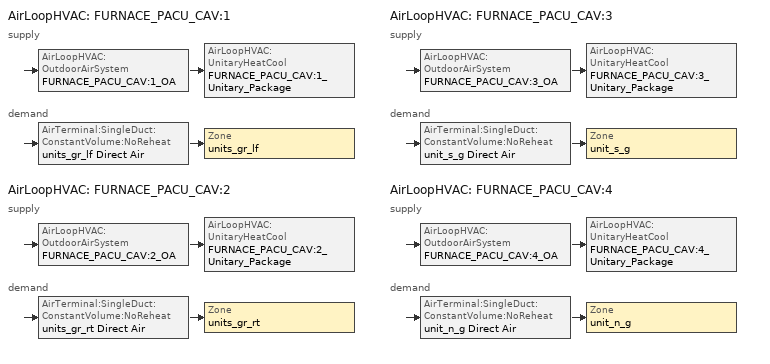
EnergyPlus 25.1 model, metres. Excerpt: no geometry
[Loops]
AirLoopHVAC 'FURNACE_PACU_CAV:1'
 supply: AirLoopHVAC:OutdoorAirSystem 'FURNACE_PACU_CAV:1_OA' > AirLoopHVAC:UnitaryHeatCool 'FURNACE_PACU_CAV:1_Unitary_Package'
 demand: AirTerminal:SingleDuct:ConstantVolume:NoReheat 'units_gr_lf Direct Air' > Zone 'units_gr_lf'
AirLoopHVAC 'FURNACE_PACU_CAV:2'
 supply: AirLoopHVAC:OutdoorAirSystem 'FURNACE_PACU_CAV:2_OA' > AirLoopHVAC:UnitaryHeatCool 'FURNACE_PACU_CAV:2_Unitary_Package'
 demand: AirTerminal:SingleDuct:ConstantVolume:NoReheat 'units_gr_rt Direct Air' > Zone 'units_gr_rt'
AirLoopHVAC 'FURNACE_PACU_CAV:3'
 supply: AirLoopHVAC:OutdoorAirSystem 'FURNACE_PACU_CAV:3_OA' > AirLoopHVAC:UnitaryHeatCool 'FURNACE_PACU_CAV:3_Unitary_Package'
 demand: AirTerminal:SingleDuct:ConstantVolume:NoReheat 'unit_s_g Direct Air' > Zone 'unit_s_g'
AirLoopHVAC 'FURNACE_PACU_CAV:4'
 supply: AirLoopHVAC:OutdoorAirSystem 'FURNACE_PACU_CAV:4_OA' > AirLoopHVAC:UnitaryHeatCool 'FURNACE_PACU_CAV:4_Unitary_Package'
 demand: AirTerminal:SingleDuct:ConstantVolume:NoReheat 'unit_n_g Direct Air' > Zone 'unit_n_g'
[ComponentCost:LineItem]
Name | Line Item Type | Item | Cost per Each {$} | Quantity | Cost per Unit of Output Capacity {$/kW}
Infiltration:units_gr_lf | General | units_gr_lf | 1 | 0.1979
People:units_gr_lf | General | units_gr_lf | 1 | 8
LIGHTING EQUIP:units_gr_lf | Lights | units_gr_lf |  |  | 1
ElectricEquipment:units_gr_lf:units_gr_lf ElecEq 1 | General | units_gr_lf | 1 | 4.032
ElectricEquipment:units_gr_lf:units_gr_lf Refrig | General | units_gr_lf | 1 | 0.4
Infiltration:units_gr_rt | General | units_gr_rt | 1 | 0.2968
People:units_gr_rt | General | units_gr_rt | 1 | 12
LIGHTING EQUIP:units_gr_rt | Lights | units_gr_rt |  |  | 1
ElectricEquipment:units_gr_rt:units_gr_rt ElecEq 1 | General | units_gr_rt | 1 | 6.048
ElectricEquipment:units_gr_rt:units_gr_rt Refrig | General | units_gr_rt | 1 | 0.6
Infiltration:unit_s_g | General | unit_s_g | 1 | 0.0443
People:unit_s_g | General | unit_s_g | 1 | 2
LIGHTING EQUIP:unit_s_g | Lights | unit_s_g |  |  | 1
ElectricEquipment:unit_s_g:unit_s_g ElecEq 1 | General | unit_s_g | 1 | 0.903
ElectricEquipment:unit_s_g:unit_s_g Refrig | General | unit_s_g | 1 | 0.1
Infiltration:unit_n_g | General | unit_n_g | 1 | 0.0439
People:unit_n_g | General | unit_n_g | 1 | 2
LIGHTING EQUIP:unit_n_g | Lights | unit_n_g |  |  | 1
ElectricEquipment:unit_n_g:unit_n_g ElecEq 1 | General | unit_n_g | 1 | 0.903
ElectricEquipment:unit_n_g:unit_n_g Refrig | General | unit_n_g | 1 | 0.1
[Sizing:Zone] Zone Cooling Design Supply Air Temperature Input Method=SupplyAirTemperature; Zone Cooling Design Supply Air Temperature {C}=14; Zone Heating Design Supply Air Temperature Input Method=SupplyAirTemperature; Zone Heating Design Supply Air Temperature {C}=40; Zone Cooling Design Supply Air Humidity Ratio {kgWater/kgDryAir}=0.0085; Zone Heating Design Supply Air Humidity Ratio {kgWater/kgDryAir}=0.008; Zone Heating Sizing Factor=0; Zone Cooling Sizing Factor=0; Cooling Design Air Flow Method=DesignDay; Cooling Design Air Flow Rate {m3/s}=0; Cooling Minimum Air Flow {m3/s}=0; Cooling Minimum Air Flow Fraction=0; Heating Design Air Flow Method=DesignDay; Heating Design Air Flow Rate {m3/s}=0; Account for Dedicated Outdoor Air System=No; Dedicated Outdoor Air System Control Strategy=NeutralSupplyAir; Dedicated Outdoor Air Low Setpoint Temperature for Design {C}=autosize; Dedicated Outdoor Air High Setpoint Temperature for Design {C}=autosize
Name | Design Specification Outdoor Air Object
units_gr_lf | SZ DSOA units_gr_lf
units_gr_rt | SZ DSOA units_gr_rt
unit_s_g | SZ DSOA unit_s_g
unit_n_g | SZ DSOA unit_n_g
[DesignSpecification:OutdoorAir] Outdoor Air Method=Flow/Zone; Outdoor Air Flow per Zone Floor Area {m3/s-m2}=0
Name | Outdoor Air Flow per Zone {m3/s}
SZ DSOA units_gr_lf | 0.142332
SZ DSOA units_gr_rt | 0.213498
SZ DSOA unit_s_g; SZ DSOA unit_n_g | 0.0352424
[ZoneControl:Thermostat] Control Type Schedule=Dual Zone Control Type Sched
Name | Zone or ZoneList | Control 1
units_gr_lf Thermostat | units_gr_lf | units_gr_lf DualSPSched
units_gr_rt Thermostat | units_gr_rt | units_gr_rt DualSPSched
unit_s_g Thermostat | unit_s_g | unit_s_g DualSPSched
unit_n_g Thermostat | unit_n_g | unit_n_g DualSPSched
[ThermostatSetpoint:DualSetpoint] Heating Setpoint Temperature Schedule=HtgSetP_Sch; Cooling Setpoint Temperature Schedule=ClgSetP_Sch
units_gr_lf DualSPSched; units_gr_rt DualSPSched; unit_s_g DualSPSched; unit_n_g DualSPSched
[Zone equipment]
units_gr_lf: units_gr_lf Direct Air
units_gr_rt: units_gr_rt Direct Air
unit_s_g: unit_s_g Direct Air
unit_n_g: unit_n_g Direct Air
[AirTerminal:SingleDuct:ConstantVolume:NoReheat] Availability Schedule=ALWAYS_ON; Maximum Air Flow Rate {m3/s}=AUTOSIZE
units_gr_lf Direct Air; units_gr_rt Direct Air; unit_s_g Direct Air; unit_n_g Direct Air
[SetpointManager:SingleZone:Cooling] Control Variable=Temperature; Minimum Supply Air Temperature {C}=10; Maximum Supply Air Temperature {C}=50
Name | Control Zone | Setpoint Node or NodeList
SupAirTemp Mngrunits_gr_lf | units_gr_lf | FURNACE_PACU_CAV:1 Supply Equipment Outlet Node
SupAirTemp Mngrunits_gr_rt | units_gr_rt | FURNACE_PACU_CAV:2 Supply Equipment Outlet Node
SupAirTemp Mngrunit_s_g | unit_s_g | FURNACE_PACU_CAV:3 Supply Equipment Outlet Node
SupAirTemp Mngrunit_n_g | unit_n_g | FURNACE_PACU_CAV:4 Supply Equipment Outlet Node
[AirLoopHVAC] Design Supply Air Flow Rate {m3/s}=AUTOSIZE
FURNACE_PACU_CAV:1; FURNACE_PACU_CAV:2; FURNACE_PACU_CAV:3; FURNACE_PACU_CAV:4
[Sizing:System] Type of Load to Size On=Sensible; Design Outdoor Air Flow Rate {m3/s}=AUTOSIZE; Central Heating Maximum System Air Flow Ratio=1; Preheat Design Temperature {C}=7; Preheat Design Humidity Ratio {kgWater/kgDryAir}=0.008; Precool Design Temperature {C}=12.8; Precool Design Humidity Ratio {kgWater/kgDryAir}=0.008; Central Cooling Design Supply Air Temperature {C}=12.8; Central Heating Design Supply Air Temperature {C}=40; Type of Zone Sum to Use=NonCoincident; 100% Outdoor Air in Cooling=No; 100% Outdoor Air in Heating=No; Central Cooling Design Supply Air Humidity Ratio {kgWater/kgDryAir}=0.0085; Central Heating Design Supply Air Humidity Ratio {kgWater/kgDryAir}=0.008; Cooling Supply Air Flow Rate Method=DesignDay; Cooling Supply Air Flow Rate {m3/s}=0; Heating Supply Air Flow Rate Method=DesignDay; Heating Supply Air Flow Rate {m3/s}=0; Zone Maximum Outdoor Air Fraction=1; Cooling Design Capacity Method=CoolingDesignCapacity; Cooling Design Capacity {W}=autosize; Heating Design Capacity Method=HeatingDesignCapacity; Heating Design Capacity {W}=autosize; Central Cooling Capacity Control Method=VAV
FURNACE_PACU_CAV:1; FURNACE_PACU_CAV:2; FURNACE_PACU_CAV:3; FURNACE_PACU_CAV:4
[SetpointManager:MixedAir] Control Variable=Temperature
Name | Setpoint Node or NodeList
FURNACE_PACU_CAV:1_OAMixed Air Temp Manager | FURNACE_PACU_CAV:1_OA-FURNACE_PACU_CAV:1_Unitary_PackageNode
FURNACE_PACU_CAV:1_OAIndRDD Evap Cooler_SATManager | FURNACE_PACU_CAV:1_OADirect Evap Cooler-FURNACE_PACU_CAV:1_OAMixing BoxNode
FURNACE_PACU_CAV:2_OAMixed Air Temp Manager | FURNACE_PACU_CAV:2_OA-FURNACE_PACU_CAV:2_Unitary_PackageNode
FURNACE_PACU_CAV:2_OAIndRDD Evap Cooler_SATManager | FURNACE_PACU_CAV:2_OADirect Evap Cooler-FURNACE_PACU_CAV:2_OAMixing BoxNode
FURNACE_PACU_CAV:3_OAMixed Air Temp Manager | FURNACE_PACU_CAV:3_OA-FURNACE_PACU_CAV:3_Unitary_PackageNode
FURNACE_PACU_CAV:3_OAIndRDD Evap Cooler_SATManager | FURNACE_PACU_CAV:3_OADirect Evap Cooler-FURNACE_PACU_CAV:3_OAMixing BoxNode
FURNACE_PACU_CAV:4_OAMixed Air Temp Manager | FURNACE_PACU_CAV:4_OA-FURNACE_PACU_CAV:4_Unitary_PackageNode
FURNACE_PACU_CAV:4_OAIndRDD Evap Cooler_SATManager | FURNACE_PACU_CAV:4_OADirect Evap Cooler-FURNACE_PACU_CAV:4_OAMixing BoxNode
[Controller:OutdoorAir] Minimum Outdoor Air Flow Rate {m3/s}=AUTOSIZE; Maximum Outdoor Air Flow Rate {m3/s}=AUTOSIZE; Economizer Control Type=DifferentialDryBulb; Economizer Control Action Type=ModulateFlow; Economizer Maximum Limit Dry-Bulb Temperature {C}=28; Economizer Maximum Limit Enthalpy {J/kg}=64000; Economizer Minimum Limit Dry-Bulb Temperature {C}=0; Lockout Type=NoLockout; Minimum Limit Type=FixedMinimum; Minimum Outdoor Air Schedule=MinOA_Sched
FURNACE_PACU_CAV:1_OA_Controller; FURNACE_PACU_CAV:2_OA_Controller; FURNACE_PACU_CAV:3_OA_Controller; FURNACE_PACU_CAV:4_OA_Controller
[EvaporativeCooler:Indirect:ResearchSpecial] Availability Schedule=ALWAYS_ON; Cooler Wetbulb Design Effectiveness=0.75; Recirculating Water Pump Design Power {W}=30; Secondary Air Design Flow Rate {m3/s}=Autosize; Secondary Air Flow Scaling Factor=1; Secondary Air Fan Design Power {W}=autosize; Secondary Air Fan Sizing Specific Power {W/(m3/s)}=207.667; Primary Air Design Flow Rate {m3/s}=autosize; Dewpoint Effectiveness Factor=0.9
Name | Drift Loss Fraction | Blowdown Concentration Ratio
FURNACE_PACU_CAV:1_OAIndRDD Evap Cooler | 0.2 | 3
FURNACE_PACU_CAV:3_OAIndRDD Evap Cooler; FURNACE_PACU_CAV:4_OAIndRDD Evap Cooler
[EvaporativeCooler:Direct:ResearchSpecial] Availability Schedule=ALWAYS_ON; Cooler Design Effectiveness=0.7; Primary Air Design Flow Rate {m3/s}=autosize; Recirculating Water Pump Design Power {W}=30; Drift Loss Fraction=0; Blowdown Concentration Ratio=3
FURNACE_PACU_CAV:1_OADirect Evap Cooler; FURNACE_PACU_CAV:2_OADirect Evap Cooler; FURNACE_PACU_CAV:3_OADirect Evap Cooler; FURNACE_PACU_CAV:4_OADirect Evap Cooler
[AirLoopHVAC:UnitaryHeatCool] Availability Schedule=ALWAYS_ON; Supply Air Fan Operating Mode Schedule=AlWAYS_ON; Maximum Supply Air Temperature {C}=AUTOSIZE; Cooling Supply Air Flow Rate {m3/s}=AUTOSIZE; Heating Supply Air Flow Rate {m3/s}=AUTOSIZE; No Load Supply Air Flow Rate {m3/s}=AUTOSIZE; Fan Placement=BlowThrough; Dehumidification Control Type=None
Name | Controlling Zone or Thermostat Location | Supply Fan | Heating Coil | Cooling Coil
FURNACE_PACU_CAV:1_Unitary_Package | units_gr_lf | FURNACE_PACU_CAV:1_Unitary_Package_fan | FURNACE_PACU_CAV:1_Unitary_Package_HeatCoil | FURNACE_PACU_CAV:1_Unitary_Package_CoolCoil
FURNACE_PACU_CAV:2_Unitary_Package | units_gr_rt | FURNACE_PACU_CAV:2_Unitary_Package_fan | FURNACE_PACU_CAV:2_Unitary_Package_HeatCoil | FURNACE_PACU_CAV:2_Unitary_Package_CoolCoil
FURNACE_PACU_CAV:3_Unitary_Package | unit_s_g | FURNACE_PACU_CAV:3_Unitary_Package_fan | FURNACE_PACU_CAV:3_Unitary_Package_HeatCoil | FURNACE_PACU_CAV:3_Unitary_Package_CoolCoil
FURNACE_PACU_CAV:4_Unitary_Package | unit_n_g | FURNACE_PACU_CAV:4_Unitary_Package_fan | FURNACE_PACU_CAV:4_Unitary_Package_HeatCoil | FURNACE_PACU_CAV:4_Unitary_Package_CoolCoil
[Fan:OnOff] Availability Schedule=HVACOperationSchd; Fan Total Efficiency=0.5; Pressure Rise {Pa}=687.5; Maximum Flow Rate {m3/s}=AUTOSIZE; Motor Efficiency=0.9; Motor In Airstream Fraction=1
FURNACE_PACU_CAV:1_Unitary_Package_fan; FURNACE_PACU_CAV:2_Unitary_Package_fan; FURNACE_PACU_CAV:3_Unitary_Package_fan; FURNACE_PACU_CAV:4_Unitary_Package_fan
[Coil:Heating:Fuel] Availability Schedule=ALWAYS_ON; Fuel Type=NaturalGas; Burner Efficiency=0.8; Nominal Capacity {W}=AUTOSIZE
FURNACE_PACU_CAV:1_Unitary_Package_HeatCoil; FURNACE_PACU_CAV:2_Unitary_Package_HeatCoil; FURNACE_PACU_CAV:3_Unitary_Package_HeatCoil; FURNACE_PACU_CAV:4_Unitary_Package_HeatCoil
[Coil:Cooling:DX:SingleSpeed] Availability Schedule=ALWAYS_ON; Gross Rated Total Cooling Capacity {W}=AUTOSIZE; Gross Rated Sensible Heat Ratio=AUTOSIZE; Gross Rated Cooling COP {W/W}=2.6; Rated Air Flow Rate {m3/s}=AUTOSIZE; 2023 Rated Evaporator Fan Power Per Volume Flow {W/(m3/s)}=934.4
Name | Total Cooling Capacity Function of Temperature Curve | Total Cooling Capacity Function of Flow Fraction Curve | Energy Input Ratio Function of Temperature Curve | Energy Input Ratio Function of Flow Fraction Curve | Part Load Fraction Correlation Curve
FURNACE_PACU_CAV:1_Unitary_Package_CoolCoil | FURNACE_PACU_CAV:1_Unitary_PackagecoolCapFT | FURNACE_PACU_CAV:1_Unitary_PackagecoolFFF | FURNACE_PACU_CAV:1_Unitary_PackagecoolEIRFT | FURNACE_PACU_CAV:1_Unitary_PackagecoolEIRFFF | FURNACE_PACU_CAV:1_Unitary_PackagecoolPLR
FURNACE_PACU_CAV:2_Unitary_Package_CoolCoil | FURNACE_PACU_CAV:2_Unitary_PackagecoolCapFT | FURNACE_PACU_CAV:2_Unitary_PackagecoolFFF | FURNACE_PACU_CAV:2_Unitary_PackagecoolEIRFT | FURNACE_PACU_CAV:2_Unitary_PackagecoolEIRFFF | FURNACE_PACU_CAV:2_Unitary_PackagecoolPLR
FURNACE_PACU_CAV:3_Unitary_Package_CoolCoil | FURNACE_PACU_CAV:3_Unitary_PackagecoolCapFT | FURNACE_PACU_CAV:3_Unitary_PackagecoolFFF | FURNACE_PACU_CAV:3_Unitary_PackagecoolEIRFT | FURNACE_PACU_CAV:3_Unitary_PackagecoolEIRFFF | FURNACE_PACU_CAV:3_Unitary_PackagecoolPLR
FURNACE_PACU_CAV:4_Unitary_Package_CoolCoil | FURNACE_PACU_CAV:4_Unitary_PackagecoolCapFT | FURNACE_PACU_CAV:4_Unitary_PackagecoolFFF | FURNACE_PACU_CAV:4_Unitary_PackagecoolEIRFT | FURNACE_PACU_CAV:4_Unitary_PackagecoolEIRFFF | FURNACE_PACU_CAV:4_Unitary_PackagecoolPLR
[Schedule:Compact]
ALWAYS_ON; MinOA_Sched: Through: 12/31, For: AllDays, Until: 24:00, 1
Dual Zone Control Type Sched: Through: 12/31, For: AllDays, Until: 24:00, 4
HTGSETP_SCH: Through: 12/31, For: SummerDesignDay, Until: 24:00, 21.1, For: WinterDesignDay, Until: 24:00, 21.1, For: WeekDays, Until: 7:00, 21.1, Until: 18:00, 21.1, Until: 24:00, 21.1, For: WeekEnds Holiday, Until: 7:00, 21.1, Until: 13:00, 21.1, Until: 24:00, 21.1, For: AllOtherDays, Until: 7:00, 21.1, Until: 18:00, 21.1, Until: 24:00, 21.1
CLGSETP_SCH: Through: 12/31, For: SummerDesignDay, Until: 24:00, 23.9, For: WinterDesignDay, Until: 24:00, 23.9, For: WeekDays, Until: 7:00, 23.9, Until: 18:00, 23.9, Until: 24:00, 23.9, For: WeekEnds Holiday, Until: 7:00, 23.9, Until: 13:00, 23.9, Until: 24:00, 23.9, For: AllOtherDays, Until: 7:00, 23.9, Until: 18:00, 23.9, Until: 24:00, 23.9
HVACOperationSchd: Through: 12/31, For: AllDays, Until: 08:00, 1, Until: 17:00, 1, Until: 24:00, 1
[Curve:Biquadratic] Minimum Value of x=12.77778; Maximum Value of x=23.88889; Minimum Value of y=18; Maximum Value of y=46.11111; Input Unit Type for X=Temperature; Input Unit Type for Y=Temperature; Output Unit Type=Dimensionless
Name | Coefficient1 Constant | Coefficient2 x | Coefficient3 x**2 | Coefficient4 y | Coefficient5 y**2 | Coefficient6 x*y
FURNACE_PACU_CAV:1_Unitary_PackagecoolCapFT; FURNACE_PACU_CAV:2_Unitary_PackagecoolCapFT; FURNACE_PACU_CAV:3_Unitary_PackagecoolCapFT; FURNACE_PACU_CAV:4_Unitary_PackagecoolCapFT | 0.766956 | 0.0107756 | -4.14703e-05 | 0.00134961 | -0.000261144 | 0.000457488
FURNACE_PACU_CAV:1_Unitary_PackagecoolEIRFT; FURNACE_PACU_CAV:2_Unitary_PackagecoolEIRFT; FURNACE_PACU_CAV:3_Unitary_PackagecoolEIRFT; FURNACE_PACU_CAV:4_Unitary_PackagecoolEIRFT | 0.297145 | 0.0430933 | -0.000748766 | 0.00597727 | 0.000482112 | -0.000956448
[Curve:Quadratic]
Name | Coefficient1 Constant | Coefficient2 x | Coefficient3 x**2 | Minimum Value of x | Maximum Value of x
FURNACE_PACU_CAV:1_Unitary_PackagecoolFFF; FURNACE_PACU_CAV:2_Unitary_PackagecoolFFF; FURNACE_PACU_CAV:3_Unitary_PackagecoolFFF; FURNACE_PACU_CAV:4_Unitary_PackagecoolFFF | 0.8 | 0.2 | 0 | 0.5 | 1.5
FURNACE_PACU_CAV:1_Unitary_PackagecoolEIRFFF; FURNACE_PACU_CAV:2_Unitary_PackagecoolEIRFFF; FURNACE_PACU_CAV:3_Unitary_PackagecoolEIRFFF; FURNACE_PACU_CAV:4_Unitary_PackagecoolEIRFFF | 1.156 | -0.1816 | 0.0256 | 0.5 | 1.5
FURNACE_PACU_CAV:1_Unitary_PackagecoolPLR; FURNACE_PACU_CAV:2_Unitary_PackagecoolPLR; FURNACE_PACU_CAV:3_Unitary_PackagecoolPLR; FURNACE_PACU_CAV:4_Unitary_PackagecoolPLR | 0.75 | 0.25 | 0 | 0 | 1
